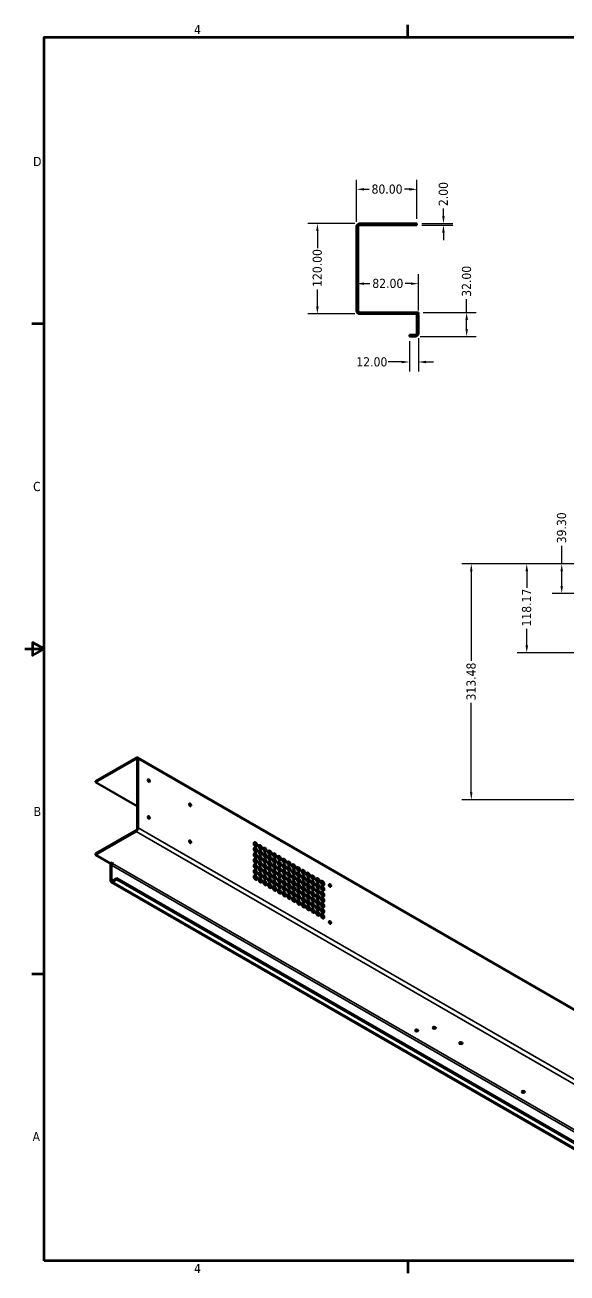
# Model space of a CAD drawing. Header units: millimetres. Extents: x 51 to 2184, y 25 to 1702.
# Drawn here: x 51 to 770, y 35 to 1693 of the extents above; entities that cross this region are included whole.
import ezdxf

# ---------------------------------------------------------------- set-up
doc = ezdxf.new("R2010")
doc.units = ezdxf.units.MM
doc.header["$LTSCALE"] = 4
for name, color, linetype, lineweight in [('Obramowanie (ANSI)', 7, 'Continuous', 70), ('Ukryty (ANSI)', 7, 'Continuous', 35), ('Widoczne (ANSI)', 7, 'Continuous', 50), ('Widoczne wąskie (ANSI)', 7, 'Continuous', 35), ('Wymiar (ANSI)', 7, 'Continuous', 25)]:
    doc.layers.add(name, color=color, linetype=linetype, lineweight=lineweight)
doc.styles.add('Tekst notatki (ANSI)', font='tahoma.ttf')
doc.dimstyles.new('Domyślne - mm (ANSI)', dxfattribs={"dimscale": 4, "dimtxt": 3.048, "dimasz": 2.5, "dimexe": 3.175, "dimexo": 1.6002, "dimgap": 0.8, "dimtad": 0, "dimtoh": 1, "dimrnd": 1e-08, "dimzin": 4, "dimdsep": 46, "dimtxsty": 'Tekst notatki (ANSI)', "dimcen": 0.09, "dimdle": 10, "dimclrd": 256, "dimclre": 256, "dimclrt": 256, "dimadec": 1, "dimazin": 1, "dimtfac": 1, "dimtofl": 0, "dimtmove": 0, "dimatfit": 3, "dimfxl": 1, "dimtolj": 1, "dimtzin": 4, "dimlwd": -1, "dimlwe": -1, "dimarcsym": 0})

# ---------------------------------------------------------------- blocks, each defined once
blk = doc.blocks.new('Ramki Default Border')
at = {"layer": 'Obramowanie (ANSI)'}
for p, q in [((139.7, 419.1), (139.7, 423.16)), ((19.05, 323.85), (14.99, 323.85)), ((19.05, 107.95), (14.99, 107.95)), ((139.7, 12.7), (139.7, 8.64))]:
    blk.add_line(p, q, dxfattribs=at)
at = {"layer": 'Obramowanie (ANSI)', "flags": 128}
for points in [[(19.05, 12.7), (19.05, 419.1), (539.75, 419.1), (539.75, 12.7), (19.05, 12.7)], [(12.7, 215.9), (19.05, 215.9), (15.24, 218.1), (15.24, 213.7), (19.05, 215.9)]]:
    blk.add_lwpolyline(points, dxfattribs=at)
at = {"layer": 'Obramowanie (ANSI)', "char_height": 3.05, "attachment_point": 7, "style": 'Tekst notatki (ANSI)'}
for s, insert in [('4', (68.79, 420.12)), ('D', (15.39, 376.3)), ('C', (15.39, 268.3)), ('B', (15.58, 160.4)), ('A', (15.21, 52.45)), ('4', (68.79, 8.64))]:
    blk.add_mtext(s, dxfattribs=dict(at, insert=insert))
blk = doc.blocks.new('*D5')
at = {"layer": 'Defpoints', "color": 0, "transparency": 16777216}
for p in [(490.9, 1474.3), (570.9, 1428.8), (490.9, 1424.8)]:
    blk.add_point(p, dxfattribs=at)
at = {"layer": 'Wymiar (ANSI)', "transparency": 16777216}
for p, q in [((490.9, 1431.2), (490.9, 1487)), ((570.9, 1435.2), (570.9, 1487)), ((500.9, 1474.3), (507.5, 1474.3)), ((560.9, 1474.3), (554.3, 1474.3))]:
    blk.add_line(p, q, dxfattribs=at)
for points in [[(500.9, 1476), (500.9, 1472.6), (490.9, 1474.3)], [(560.9, 1476), (560.9, 1472.6), (570.9, 1474.3)]]:
    blk.add_solid(points, dxfattribs=at)
at = {"layer": 'Wymiar (ANSI)', "transparency": 16777216, "insert": (510.7, 1480.7), "char_height": 12.19, "attachment_point": 1, "style": 'Tekst notatki (ANSI)'}
blk.add_mtext('\\A1;80.00', dxfattribs=at)
blk = doc.blocks.new('*D6')
at = {"layer": 'Defpoints', "color": 0, "transparency": 16777216}
for p in [(494.9, 1428.8), (438.8, 1308.8), (494.9, 1308.8)]:
    blk.add_point(p, dxfattribs=at)
at = {"layer": 'Wymiar (ANSI)', "transparency": 16777216}
for p, q in [((488.5, 1428.8), (426.1, 1428.8)), ((438.8, 1418.8), (438.8, 1396.1)), ((438.8, 1318.8), (438.8, 1341.4)), ((488.5, 1308.8), (426.1, 1308.8))]:
    blk.add_line(p, q, dxfattribs=at)
for points in [[(437.2, 1418.8), (440.5, 1418.8), (438.8, 1428.8)], [(437.2, 1318.8), (440.5, 1318.8), (438.8, 1308.8)]]:
    blk.add_solid(points, dxfattribs=at)
at = {"layer": 'Wymiar (ANSI)', "transparency": 16777216, "insert": (432.5, 1344.6), "char_height": 12.19, "attachment_point": 1, "rotation": 90, "style": 'Tekst notatki (ANSI)'}
blk.add_mtext('\\A1;120.00', dxfattribs=at)
blk = doc.blocks.new('*D7')
at = {"layer": 'Defpoints', "color": 0, "transparency": 16777216}
for p in [(490.9, 1349), (572.9, 1349), (572.9, 1306.8)]:
    blk.add_point(p, dxfattribs=at)
at = {"layer": 'Wymiar (ANSI)', "transparency": 16777216}
for p, q in [((572.9, 1313.2), (572.9, 1361.7)), ((500.9, 1349), (508.5, 1349)), ((562.9, 1349), (555.3, 1349))]:
    blk.add_line(p, q, dxfattribs=at)
for points in [[(500.9, 1350.6), (500.9, 1347.3), (490.9, 1349)], [(562.9, 1350.6), (562.9, 1347.3), (572.9, 1349)]]:
    blk.add_solid(points, dxfattribs=at)
at = {"layer": 'Wymiar (ANSI)', "transparency": 16777216, "insert": (511.7, 1355.4), "char_height": 12.19, "attachment_point": 1, "style": 'Tekst notatki (ANSI)'}
blk.add_mtext('\\A1;82.00', dxfattribs=at)
blk = doc.blocks.new('*D8')
at = {"layer": 'Defpoints', "color": 0, "transparency": 16777216}
for p in [(572.9, 1310.8), (568.9, 1278.8), (636.9, 1278.8)]:
    blk.add_point(p, dxfattribs=at)
at = {"layer": 'Wymiar (ANSI)', "transparency": 16777216}
for p, q in [((636.9, 1310.8), (636.9, 1328.3)), ((579.3, 1310.8), (649.6, 1310.8)), ((636.9, 1288.8), (636.9, 1300.8)), ((575.3, 1278.8), (649.6, 1278.8))]:
    blk.add_line(p, q, dxfattribs=at)
for points in [[(635.3, 1300.8), (638.6, 1300.8), (636.9, 1310.8)], [(635.3, 1288.8), (638.6, 1288.8), (636.9, 1278.8)]]:
    blk.add_solid(points, dxfattribs=at)
at = {"layer": 'Wymiar (ANSI)', "transparency": 16777216, "insert": (630.6, 1331.5), "char_height": 12.19, "attachment_point": 1, "rotation": 90, "style": 'Tekst notatki (ANSI)'}
blk.add_mtext('\\A1;32.00', dxfattribs=at)
blk = doc.blocks.new('*D9')
at = {"layer": 'Defpoints', "color": 0, "transparency": 16777216}
for p in [(560.9, 1278.8), (572.9, 1282.8), (572.9, 1244.9)]:
    blk.add_point(p, dxfattribs=at)
at = {"layer": 'Wymiar (ANSI)', "transparency": 16777216}
for p, q in [((560.9, 1272.4), (560.9, 1232.2)), ((572.9, 1276.4), (572.9, 1232.2)), ((550.9, 1244.9), (532.8, 1244.9)), ((582.9, 1244.9), (592.9, 1244.9))]:
    blk.add_line(p, q, dxfattribs=at)
for points in [[(550.9, 1246.5), (550.9, 1243.2), (560.9, 1244.9)], [(582.9, 1246.5), (582.9, 1243.2), (572.9, 1244.9)]]:
    blk.add_solid(points, dxfattribs=at)
at = {"layer": 'Wymiar (ANSI)', "transparency": 16777216, "insert": (490.5, 1251.2), "char_height": 12.19, "attachment_point": 1, "style": 'Tekst notatki (ANSI)'}
blk.add_mtext('\\A1;12.00', dxfattribs=at)
blk = doc.blocks.new('*D10')
at = {"layer": 'Defpoints', "color": 0, "transparency": 16777216}
for p in [(570.9, 1428.8), (570.9, 1426.8), (606.1, 1428.8)]:
    blk.add_point(p, dxfattribs=at)
at = {"layer": 'Wymiar (ANSI)', "transparency": 16777216}
for p, q in [((606.1, 1438.8), (606.1, 1448.8)), ((577.3, 1428.8), (618.8, 1428.8)), ((577.3, 1426.8), (618.8, 1426.8)), ((606.1, 1416.8), (606.1, 1406.8))]:
    blk.add_line(p, q, dxfattribs=at)
for points in [[(604.4, 1438.8), (607.8, 1438.8), (606.1, 1428.8)], [(604.4, 1416.8), (607.8, 1416.8), (606.1, 1426.8)]]:
    blk.add_solid(points, dxfattribs=at)
at = {"layer": 'Wymiar (ANSI)', "transparency": 16777216, "insert": (599.8, 1452), "char_height": 12.19, "attachment_point": 1, "rotation": 90, "style": 'Tekst notatki (ANSI)'}
blk.add_mtext('\\A1;2.00', dxfattribs=at)
blk = doc.blocks.new('*D12')
at = {"layer": 'Defpoints', "color": 0, "transparency": 16777216}
for p in [(643.1, 976.7), (899.1, 976.7), (869.1, 663.2)]:
    blk.add_point(p, dxfattribs=at)
at = {"layer": 'Wymiar (ANSI)', "transparency": 16777216}
for p, q in [((892.7, 976.7), (630.4, 976.7)), ((643.1, 966.7), (643.1, 847.9)), ((643.1, 673.2), (643.1, 792)), ((862.7, 663.2), (630.4, 663.2))]:
    blk.add_line(p, q, dxfattribs=at)
for points in [[(641.4, 966.7), (644.7, 966.7), (643.1, 976.7)], [(641.4, 673.2), (644.7, 673.2), (643.1, 663.2)]]:
    blk.add_solid(points, dxfattribs=at)
at = {"layer": 'Wymiar (ANSI)', "transparency": 16777216, "insert": (636.7, 795.2), "char_height": 12.19, "attachment_point": 1, "rotation": 90, "style": 'Tekst notatki (ANSI)'}
blk.add_mtext('\\A1;313.48', dxfattribs=at)
blk = doc.blocks.new('*D15')
at = {"layer": 'Defpoints', "color": 0, "transparency": 16777216}
for p in [(763.1, 976.7), (899.1, 976.7), (899.1, 937.4)]:
    blk.add_point(p, dxfattribs=at)
at = {"layer": 'Wymiar (ANSI)', "transparency": 16777216}
for p, q in [((763.1, 976.7), (763.1, 1000.8)), ((892.7, 976.7), (750.4, 976.7)), ((763.1, 947.4), (763.1, 966.7)), ((892.7, 937.4), (750.4, 937.4))]:
    blk.add_line(p, q, dxfattribs=at)
for points in [[(761.4, 966.7), (764.7, 966.7), (763.1, 976.7)], [(761.4, 947.4), (764.7, 947.4), (763.1, 937.4)]]:
    blk.add_solid(points, dxfattribs=at)
at = {"layer": 'Wymiar (ANSI)', "transparency": 16777216, "insert": (756.7, 1004), "char_height": 12.19, "attachment_point": 1, "rotation": 90, "style": 'Tekst notatki (ANSI)'}
blk.add_mtext('\\A1;39.30', dxfattribs=at)
blk = doc.blocks.new('*D16')
at = {"layer": 'Defpoints', "color": 0, "transparency": 16777216}
for p in [(716.7, 976.7), (899.1, 976.7), (869.1, 858.5)]:
    blk.add_point(p, dxfattribs=at)
at = {"layer": 'Wymiar (ANSI)', "transparency": 16777216}
for p, q in [((892.7, 976.7), (704, 976.7)), ((716.7, 966.7), (716.7, 945)), ((716.7, 868.5), (716.7, 890.2)), ((862.7, 858.5), (704, 858.5))]:
    blk.add_line(p, q, dxfattribs=at)
for points in [[(715, 966.7), (718.4, 966.7), (716.7, 976.7)], [(715, 868.5), (718.4, 868.5), (716.7, 858.5)]]:
    blk.add_solid(points, dxfattribs=at)
at = {"layer": 'Wymiar (ANSI)', "transparency": 16777216, "insert": (710.3, 893.4), "char_height": 12.19, "attachment_point": 1, "rotation": 90, "style": 'Tekst notatki (ANSI)'}
blk.add_mtext('\\A1;118.17', dxfattribs=at)

msp = doc.modelspace()

# ---------------------------------------------------------------- linework, layer by layer
at = {"layer": 'Ukryty (ANSI)'}
for p, q in [((533.171, 1426.767), (533.171, 1428.767)), ((538.671, 1426.767), (538.671, 1428.767)), ((492.921, 1401.467), (490.921, 1401.467)), ((492.921, 1400.817), (490.921, 1400.817)), ((492.921, 1399.017), (490.921, 1399.017)), ((492.921, 1397.367), (490.921, 1397.367)), ((492.921, 1396.717), (490.921, 1396.717)), ((492.921, 1392.517), (490.921, 1392.517)), ((492.921, 1390.017), (490.921, 1390.017)), ((492.921, 1383.517), (490.921, 1383.517)), ((492.921, 1381.017), (490.921, 1381.017)), ((492.921, 1374.517), (490.921, 1374.517)), ((492.921, 1372.017), (490.921, 1372.017)), ((492.921, 1365.517), (490.921, 1365.517)), ((492.921, 1363.017), (490.921, 1363.017)), ((492.921, 1356.517), (490.921, 1356.517)), ((492.921, 1354.017), (490.921, 1354.017)), ((492.921, 1347.517), (490.921, 1347.517)), ((492.921, 1345.017), (490.921, 1345.017)), ((492.921, 1341.467), (490.921, 1341.467)), ((492.921, 1340.817), (490.921, 1340.817)), ((492.921, 1338.517), (490.921, 1338.517)), ((492.921, 1337.367), (490.921, 1337.367)), ((492.921, 1336.717), (490.921, 1336.717)), ((532.171, 1310.767), (532.171, 1308.767)), ((536.671, 1310.767), (536.671, 1308.767)), ((553.271, 1310.767), (553.271, 1308.767)), ((557.571, 1310.767), (557.571, 1308.767)), ((567.921, 1308.767), (567.921, 1310.767)), ((570.921, 1310.767), (570.921, 1308.767))]:
    msp.add_line(p, q, dxfattribs=at)
msp.add_arc((568.921, 1306.767), 4, 30, 90, dxfattribs=at)
at = {"layer": 'Widoczne (ANSI)'}
for p, q in [((494.921, 1428.767), (570.921, 1428.767)), ((494.921, 1426.767), (570.921, 1426.767)), ((570.921, 1428.767), (570.921, 1426.767)), ((490.921, 1424.767), (490.921, 1312.767)), ((492.921, 1424.767), (492.921, 1312.767)), ((572.921, 1310.767), (494.921, 1310.767)), ((572.921, 1308.767), (572.921, 1310.767)), ((572.921, 1308.767), (494.921, 1308.767)), ((570.921, 1306.767), (570.921, 1282.767)), ((572.921, 1282.767), (572.921, 1306.767)), ((568.921, 1280.767), (560.921, 1280.767)), ((560.921, 1278.767), (560.921, 1280.767)), ((568.921, 1278.767), (560.921, 1278.767)), ((144.512, 688.113), (198.252, 719.14)), ((144.512, 686.48), (198.252, 717.507)), ((199.666, 625.243), (199.666, 716.69)), ((995.04, 260.467), (200.252, 719.338)), ((201.08, 626.059), (201.08, 717.507)), ((144.512, 688.113), (144.512, 686.48)), ((199.666, 654.636), (144.512, 686.48)), ((198.252, 622.793), (144.512, 591.766)), ((198.252, 621.16), (144.512, 590.133)), ((144.512, 590.133), (144.512, 591.766)), ((144.512, 590.133), (164.311, 578.702)), ((164.311, 578.702), (166.432, 579.927)), ((164.311, 575.436), (164.311, 555.84)), ((165.725, 556.657), (165.725, 576.253)), ((166.432, 579.927), (167.846, 579.11)), ((167.846, 579.11), (167.139, 578.702)), ((926.693, 114.326), (165.139, 554.009)), ((172.796, 559.106), (167.139, 555.84)), ((172.796, 557.473), (167.139, 554.207)), ((172.796, 557.473), (172.796, 559.106)), ((934.35, 119.423), (172.796, 559.106)), ((934.35, 117.79), (172.796, 557.473))]:
    msp.add_line(p, q, dxfattribs=at)
for centre, radius, start, end in [((494.921, 1424.767), 4, 90, 180), ((494.921, 1424.767), 2, 90, 180), ((494.921, 1312.767), 4, 180, 270), ((494.921, 1312.767), 2, 180, 270), ((568.921, 1306.767), 2, 0, 90), ((568.921, 1306.767), 4, 0, 30), ((568.921, 1282.767), 4, 270, 0), ((568.921, 1282.767), 2, 270, 0)]:
    msp.add_arc(centre, radius, start, end, dxfattribs=at)
for centre, major_axis, start_param, end_param in [((198.252, 715.874), (2, 3.464), 5.49778714, 7.06858347), ((198.252, 715.874), (1, 1.732), 5.49778714, 7.06858347), ((213.808, 687.827), (-1.025, 1.775), 3.90288868, 5.52188928), ((268.609, 655.657), (-1.025, 1.775), 3.90288868, 5.52188928), ((213.808, 638.837), (-1.025, 1.775), 3.90288868, 5.52188928), ((198.252, 624.426), (-2, -3.464), 0.78539816, 2.35619449), ((198.252, 624.426), (-1, -1.732), 0.78539816, 2.35619449), ((268.609, 606.667), (-1.025, 1.775), 3.90288868, 5.52188928), ((355.229, 603.197), (-1.625, 2.815), 3.59178934, 5.83298862), ((355.229, 595.849), (-1.625, 2.815), 3.59178934, 5.83298862), ((361.593, 599.523), (-1.625, 2.815), 3.59178934, 5.83298862), ((367.957, 595.849), (-1.625, 2.815), 3.59178934, 5.83298862), ((355.229, 588.5), (-1.625, 2.815), 3.59178934, 5.83298862), ((355.229, 581.152), (-1.625, 2.815), 3.59178934, 5.83298862), ((361.593, 592.174), (-1.625, 2.815), 3.59178934, 5.83298862), ((361.593, 584.826), (-1.625, 2.815), 3.59178934, 5.83298862), ((361.593, 577.477), (-1.625, 2.815), 3.59178934, 5.83298862), ((367.957, 588.5), (-1.625, 2.815), 3.59178934, 5.83298862), ((367.957, 581.152), (-1.625, 2.815), 3.59178934, 5.83298862), ((374.321, 592.174), (-1.625, 2.815), 3.59178934, 5.83298862), ((374.321, 584.826), (-1.625, 2.815), 3.59178934, 5.83298862), ((374.321, 577.477), (-1.625, 2.815), 3.59178934, 5.83298862), ((380.685, 588.5), (-1.625, 2.815), 3.59178934, 5.83298862), ((380.685, 581.152), (-1.625, 2.815), 3.59178934, 5.83298862), ((387.049, 584.826), (-1.625, 2.815), 3.59178934, 5.83298862), ((387.049, 577.477), (-1.625, 2.815), 3.59178934, 5.83298862), ((393.413, 581.152), (-1.625, 2.815), 3.59178934, 5.83298862), ((399.777, 577.477), (-1.625, 2.815), 3.59178934, 5.83298862), ((167.139, 577.069), (-2, -3.464), 4.15339911, 5.49778714), ((167.139, 577.069), (-1, -1.732), 3.92699082, 5.49778714), ((355.229, 573.803), (-1.625, 2.815), 3.59178934, 5.83298862), ((355.229, 566.455), (-1.625, 2.815), 3.59178934, 5.83298862), ((361.593, 570.129), (-1.625, 2.815), 3.59178934, 5.83298862), ((361.593, 562.781), (-1.625, 2.815), 3.59178934, 5.83298862), ((367.957, 573.803), (-1.625, 2.815), 3.59178934, 5.83298862), ((367.957, 566.455), (-1.625, 2.815), 3.59178934, 5.83298862), ((374.321, 570.129), (-1.625, 2.815), 3.59178934, 5.83298862), ((374.321, 562.781), (-1.625, 2.815), 3.59178934, 5.83298862), ((380.685, 573.803), (-1.625, 2.815), 3.59178934, 5.83298862), ((380.685, 566.455), (-1.625, 2.815), 3.59178934, 5.83298862), ((387.049, 570.129), (-1.625, 2.815), 3.59178934, 5.83298862), ((387.049, 562.781), (-1.625, 2.815), 3.59178934, 5.83298862), ((393.413, 573.803), (-1.625, 2.815), 3.59178934, 5.83298862), ((393.413, 566.455), (-1.625, 2.815), 3.59178934, 5.83298862), ((399.777, 570.129), (-1.625, 2.815), 3.59178934, 5.83298862), ((399.777, 562.781), (-1.625, 2.815), 3.59178934, 5.83298862), ((406.141, 573.803), (-1.625, 2.815), 3.59178934, 5.83298862), ((406.141, 566.455), (-1.625, 2.815), 3.59178934, 5.83298862), ((412.505, 570.129), (-1.625, 2.815), 3.59178934, 5.83298862), ((412.505, 562.781), (-1.625, 2.815), 3.59178934, 5.83298862), ((418.869, 566.455), (-1.625, 2.815), 3.59178934, 5.83298862), ((425.233, 562.781), (-1.625, 2.815), 3.59178934, 5.83298862), ((167.139, 557.473), (-2, -3.464), 5.49778714, 7.06858347), ((167.139, 557.473), (-1, -1.732), 5.49778714, 7.06858347), ((355.229, 559.106), (-1.625, 2.815), 3.59178934, 5.83298862), ((361.593, 555.432), (-1.625, 2.815), 3.59178934, 5.83298862), ((367.957, 559.106), (-1.625, 2.815), 3.59178934, 5.83298862), ((367.957, 551.758), (-1.625, 2.815), 3.59178934, 5.83298862), ((374.321, 555.432), (-1.625, 2.815), 3.59178934, 5.83298862), ((374.321, 548.084), (-1.625, 2.815), 3.59178934, 5.83298862), ((380.685, 559.106), (-1.625, 2.815), 3.59178934, 5.83298862), ((380.685, 551.758), (-1.625, 2.815), 3.59178934, 5.83298862), ((380.685, 544.409), (-1.625, 2.815), 3.59178934, 5.83298862), ((387.049, 555.432), (-1.625, 2.815), 3.59178934, 5.83298862), ((387.049, 548.084), (-1.625, 2.815), 3.59178934, 5.83298862), ((393.413, 559.106), (-1.625, 2.815), 3.59178934, 5.83298862), ((393.413, 551.758), (-1.625, 2.815), 3.59178934, 5.83298862), ((393.413, 544.409), (-1.625, 2.815), 3.59178934, 5.83298862), ((399.777, 555.432), (-1.625, 2.815), 3.59178934, 5.83298862), ((399.777, 548.084), (-1.625, 2.815), 3.59178934, 5.83298862), ((406.141, 559.106), (-1.625, 2.815), 3.59178934, 5.83298862), ((406.141, 551.758), (-1.625, 2.815), 3.59178934, 5.83298862), ((406.141, 544.409), (-1.625, 2.815), 3.59178934, 5.83298862), ((412.505, 555.432), (-1.625, 2.815), 3.59178934, 5.83298862), ((412.505, 548.084), (-1.625, 2.815), 3.59178934, 5.83298862), ((418.869, 559.106), (-1.625, 2.815), 3.59178934, 5.83298862), ((418.869, 551.758), (-1.625, 2.815), 3.59178934, 5.83298862), ((418.869, 544.409), (-1.625, 2.815), 3.59178934, 5.83298862), ((425.233, 555.432), (-1.625, 2.815), 3.59178934, 5.83298862), ((425.233, 548.084), (-1.625, 2.815), 3.59178934, 5.83298862), ((431.597, 559.106), (-1.625, 2.815), 3.59178934, 5.83298862), ((431.597, 551.758), (-1.625, 2.815), 3.59178934, 5.83298862), ((431.597, 544.409), (-1.625, 2.815), 3.59178934, 5.83298862), ((437.961, 555.432), (-1.625, 2.815), 3.59178934, 5.83298862), ((437.961, 548.084), (-1.625, 2.815), 3.59178934, 5.83298862), ((444.325, 551.758), (-1.625, 2.815), 3.59178934, 5.83298862), ((444.325, 544.409), (-1.625, 2.815), 3.59178934, 5.83298862), ((454.224, 548.492), (-1.025, 1.775), 3.90288868, 5.52188928), ((387.049, 540.735), (-1.625, 2.815), 3.59178934, 5.83298862), ((393.413, 537.061), (-1.625, 2.815), 3.59178934, 5.83298862), ((399.777, 540.735), (-1.625, 2.815), 3.59178934, 5.83298862), ((399.777, 533.387), (-1.625, 2.815), 3.59178934, 5.83298862), ((406.141, 537.061), (-1.625, 2.815), 3.59178934, 5.83298862), ((406.141, 529.712), (-1.625, 2.815), 3.59178934, 5.83298862), ((412.505, 540.735), (-1.625, 2.815), 3.59178934, 5.83298862), ((412.505, 533.387), (-1.625, 2.815), 3.59178934, 5.83298862), ((418.869, 537.061), (-1.625, 2.815), 3.59178934, 5.83298862), ((418.869, 529.712), (-1.625, 2.815), 3.59178934, 5.83298862), ((425.233, 540.735), (-1.625, 2.815), 3.59178934, 5.83298862), ((425.233, 533.387), (-1.625, 2.815), 3.59178934, 5.83298862), ((431.597, 537.061), (-1.625, 2.815), 3.59178934, 5.83298862), ((431.597, 529.712), (-1.625, 2.815), 3.59178934, 5.83298862), ((437.961, 540.735), (-1.625, 2.815), 3.59178934, 5.83298862), ((437.961, 533.387), (-1.625, 2.815), 3.59178934, 5.83298862), ((444.325, 537.061), (-1.625, 2.815), 3.59178934, 5.83298862), ((444.325, 529.712), (-1.625, 2.815), 3.59178934, 5.83298862), ((412.505, 526.038), (-1.625, 2.815), 3.59178934, 5.83298862), ((418.869, 522.364), (-1.625, 2.815), 3.59178934, 5.83298862), ((425.233, 526.038), (-1.625, 2.815), 3.59178934, 5.83298862), ((425.233, 518.69), (-1.625, 2.815), 3.59178934, 5.83298862), ((431.597, 522.364), (-1.625, 2.815), 3.59178934, 5.83298862), ((431.597, 515.016), (-1.625, 2.815), 3.59178934, 5.83298862), ((437.961, 526.038), (-1.625, 2.815), 3.59178934, 5.83298862), ((437.961, 518.69), (-1.625, 2.815), 3.59178934, 5.83298862), ((437.961, 511.341), (-1.625, 2.815), 3.59178934, 5.83298862), ((444.325, 522.364), (-1.625, 2.815), 3.59178934, 5.83298862), ((444.325, 515.016), (-1.625, 2.815), 3.59178934, 5.83298862), ((444.325, 507.667), (-1.625, 2.815), 3.59178934, 5.83298862), ((454.224, 499.502), (-1.025, 1.775), 3.90288868, 5.52188928), ((570.543, 358.452), (2.15, 0), 3.85945192, 5.56532604), ((593.878, 362.127), (2.25, 0), 3.82126647, 5.60351149), ((629.233, 341.714), (2.25, 0), 3.82126647, 5.60351149), ((711.965, 276.803), (2.15, 0), 3.85945192, 5.56532604)]:
    msp.add_ellipse(centre, major_axis=major_axis, ratio=0.57735027, start_param=start_param, end_param=end_param, dxfattribs=at)
for centre, major_axis in [((215.222, 688.644), (1.025, -1.775)), ((270.023, 656.474), (1.025, -1.775)), ((215.222, 639.654), (1.025, -1.775)), ((270.023, 607.484), (1.025, -1.775)), ((356.644, 604.014), (1.625, -2.815)), ((356.644, 596.665), (1.625, -2.815)), ((363.008, 600.339), (1.625, -2.815)), ((369.372, 596.665), (1.625, -2.815)), ((356.644, 589.317), (1.625, -2.815)), ((356.644, 581.968), (1.625, -2.815)), ((363.008, 592.991), (1.625, -2.815)), ((363.008, 585.642), (1.625, -2.815)), ((363.008, 578.294), (1.625, -2.815)), ((369.372, 589.317), (1.625, -2.815)), ((369.372, 581.968), (1.625, -2.815)), ((375.736, 592.991), (1.625, -2.815)), ((375.736, 585.642), (1.625, -2.815)), ((375.736, 578.294), (1.625, -2.815)), ((382.099, 589.317), (1.625, -2.815)), ((382.099, 581.968), (1.625, -2.815)), ((388.463, 585.642), (1.625, -2.815)), ((388.463, 578.294), (1.625, -2.815)), ((394.827, 581.968), (1.625, -2.815)), ((401.191, 578.294), (1.625, -2.815)), ((356.644, 574.62), (1.625, -2.815)), ((356.644, 567.271), (1.625, -2.815)), ((363.008, 570.946), (1.625, -2.815)), ((363.008, 563.597), (1.625, -2.815)), ((369.372, 574.62), (1.625, -2.815)), ((369.372, 567.271), (1.625, -2.815)), ((375.736, 570.946), (1.625, -2.815)), ((375.736, 563.597), (1.625, -2.815)), ((382.099, 574.62), (1.625, -2.815)), ((382.099, 567.271), (1.625, -2.815)), ((388.463, 570.946), (1.625, -2.815)), ((388.463, 563.597), (1.625, -2.815)), ((394.827, 574.62), (1.625, -2.815)), ((394.827, 567.271), (1.625, -2.815)), ((401.191, 570.946), (1.625, -2.815)), ((401.191, 563.597), (1.625, -2.815)), ((407.555, 574.62), (1.625, -2.815)), ((407.555, 567.271), (1.625, -2.815)), ((413.919, 570.946), (1.625, -2.815)), ((413.919, 563.597), (1.625, -2.815)), ((420.283, 567.271), (1.625, -2.815)), ((426.647, 563.597), (1.625, -2.815)), ((356.644, 559.923), (1.625, -2.815)), ((363.008, 556.249), (1.625, -2.815)), ((369.372, 559.923), (1.625, -2.815)), ((369.372, 552.574), (1.625, -2.815)), ((375.736, 556.249), (1.625, -2.815)), ((375.736, 548.9), (1.625, -2.815)), ((382.099, 559.923), (1.625, -2.815)), ((382.099, 552.574), (1.625, -2.815)), ((382.099, 545.226), (1.625, -2.815)), ((388.463, 556.249), (1.625, -2.815)), ((388.463, 548.9), (1.625, -2.815)), ((394.827, 559.923), (1.625, -2.815)), ((394.827, 552.574), (1.625, -2.815)), ((394.827, 545.226), (1.625, -2.815)), ((401.191, 556.249), (1.625, -2.815)), ((401.191, 548.9), (1.625, -2.815)), ((407.555, 559.923), (1.625, -2.815)), ((407.555, 552.574), (1.625, -2.815)), ((407.555, 545.226), (1.625, -2.815)), ((413.919, 556.249), (1.625, -2.815)), ((413.919, 548.9), (1.625, -2.815)), ((420.283, 559.923), (1.625, -2.815)), ((420.283, 552.574), (1.625, -2.815)), ((420.283, 545.226), (1.625, -2.815)), ((426.647, 556.249), (1.625, -2.815)), ((426.647, 548.9), (1.625, -2.815)), ((433.011, 559.923), (1.625, -2.815)), ((433.011, 552.574), (1.625, -2.815)), ((433.011, 545.226), (1.625, -2.815)), ((439.375, 556.249), (1.625, -2.815)), ((439.375, 548.9), (1.625, -2.815)), ((445.739, 552.574), (1.625, -2.815)), ((445.739, 545.226), (1.625, -2.815)), ((455.639, 549.308), (1.025, -1.775)), ((388.463, 541.552), (1.625, -2.815)), ((394.827, 537.877), (1.625, -2.815)), ((401.191, 541.552), (1.625, -2.815)), ((401.191, 534.203), (1.625, -2.815)), ((407.555, 537.877), (1.625, -2.815)), ((407.555, 530.529), (1.625, -2.815)), ((413.919, 541.552), (1.625, -2.815)), ((413.919, 534.203), (1.625, -2.815)), ((420.283, 537.877), (1.625, -2.815)), ((420.283, 530.529), (1.625, -2.815)), ((426.647, 541.552), (1.625, -2.815)), ((426.647, 534.203), (1.625, -2.815)), ((433.011, 537.877), (1.625, -2.815)), ((433.011, 530.529), (1.625, -2.815)), ((439.375, 541.552), (1.625, -2.815)), ((439.375, 534.203), (1.625, -2.815)), ((445.739, 537.877), (1.625, -2.815)), ((445.739, 530.529), (1.625, -2.815)), ((413.919, 526.855), (1.625, -2.815)), ((420.283, 523.18), (1.625, -2.815)), ((426.647, 526.855), (1.625, -2.815)), ((426.647, 519.506), (1.625, -2.815)), ((433.011, 523.18), (1.625, -2.815)), ((433.011, 515.832), (1.625, -2.815)), ((439.375, 526.855), (1.625, -2.815)), ((439.375, 519.506), (1.625, -2.815)), ((439.375, 512.158), (1.625, -2.815)), ((445.739, 523.18), (1.625, -2.815)), ((445.739, 515.832), (1.625, -2.815)), ((445.739, 508.484), (1.625, -2.815)), ((455.639, 500.319), (1.025, -1.775)), ((570.543, 356.819), (-2.15, 0)), ((593.878, 360.494), (-2.25, 0)), ((629.233, 340.081), (-2.25, 0)), ((711.965, 275.17), (-2.15, 0))]:
    msp.add_ellipse(centre, major_axis=major_axis, ratio=0.57735027, dxfattribs=at)
at = {"layer": 'Widoczne wąskie (ANSI)'}
for p, q in [((199.666, 716.69), (198.252, 717.507)), ((995.868, 258.636), (201.08, 717.507)), ((993.04, 162.289), (198.252, 621.16)), ((201.08, 626.059), (995.868, 167.188)), ((927.279, 136.569), (165.725, 576.253)), ((167.139, 578.702), (928.693, 139.019)), ((165.725, 556.657), (167.139, 555.84)), ((167.139, 554.207), (928.693, 114.524))]:
    msp.add_line(p, q, dxfattribs=at)

# ---------------------------------------------------------------- block references
at = {"xscale": 4, "yscale": 4, "zscale": 4}
msp.add_blockref('Ramki Default Border', (0, 0), dxfattribs=at)

# ---------------------------------------------------------------- dimensions: what is measured, and where the dimension line sits
at = {"layer": 'Wymiar (ANSI)'}
for base, p1, p2, angle, override, picture, middle in [((490.921, 1474.306), (570.921, 1428.767), (490.921, 1424.767), 180, {"dimgap": 0.8, "dimtoh": 0, "dimdec": 2, "dimtol": 0, "dimlim": 0, "dimtp": 0, "dimtm": 0, "dimtdec": 2, "dimatfit": 1}, '*D5', (530.921, 1474.306)), ((606.106, 1428.767), (570.921, 1426.767), (570.921, 1428.767), 270, {"dimgap": 0.8, "dimtoh": 0, "dimdec": 2, "dimtol": 0, "dimlim": 0, "dimtp": 0, "dimtm": 0, "dimtdec": 2, "dimatfit": 1}, '*D10', (606.106, 1467.451)), ((438.844, 1308.767), (494.921, 1428.767), (494.921, 1308.767), 270, {"dimgap": 0.8, "dimtoh": 0, "dimdec": 2, "dimtol": 0, "dimlim": 0, "dimtp": 0, "dimtm": 0, "dimtdec": 2, "dimatfit": 1}, '*D6', (438.844, 1368.767)), ((572.921, 1348.978), (490.921, 1348.978), (572.921, 1306.767), 180, {"dimgap": 0.8, "dimtoh": 0, "dimdec": 2, "dimse1": 1, "dimtol": 0, "dimlim": 0, "dimtp": 0, "dimtm": 0, "dimtdec": 2, "dimatfit": 1}, '*D7', (531.921, 1348.978)), ((636.921, 1278.767), (572.921, 1310.767), (568.921, 1278.767), 90, {"dimgap": 0.8, "dimtoh": 0, "dimdec": 2, "dimtol": 0, "dimlim": 0, "dimtp": 0, "dimtm": 0, "dimtdec": 2, "dimatfit": 2}, '*D8', (636.921, 1351.623)), ((763.078, 976.671), (899.078, 937.367), (899.078, 976.671), 90, {"dimgap": 0.8, "dimtoh": 0, "dimdec": 2, "dimtol": 0, "dimlim": 0, "dimtp": 0, "dimtm": 0, "dimtdec": 2, "dimatfit": 2}, '*D15', (763.078, 1024.103)), ((643.078, 976.671), (869.078, 663.193), (899.078, 976.671), 90, {"dimgap": 0.8, "dimtoh": 0, "dimdec": 2, "dimtol": 0, "dimlim": 0, "dimtp": 0, "dimtm": 0, "dimtdec": 2, "dimatfit": 1}, '*D12', (643.078, 819.932)), ((716.715, 976.671), (869.078, 858.498), (899.078, 976.671), 270, {"dimgap": 0.8, "dimtoh": 0, "dimdec": 2, "dimtol": 0, "dimlim": 0, "dimtp": 0, "dimtm": 0, "dimtdec": 2, "dimatfit": 1}, '*D16', (716.715, 917.584))]:
    dim = msp.add_linear_dim(base=base, p1=p1, p2=p2, angle=angle, dimstyle='Domyślne - mm (ANSI)', override=override, dxfattribs=at)
    dim.commit()
    dim.dimension.update_dxf_attribs({"geometry": picture, "text_midpoint": middle, "dimtype": 160})
dim = msp.add_linear_dim(base=(572.921, 1244.878), p1=(560.921, 1278.767), p2=(572.921, 1282.767), dimstyle='Domyślne - mm (ANSI)', override={"dimgap": 0.8, "dimtoh": 0, "dimdec": 2, "dimtol": 0, "dimlim": 0, "dimtp": 0, "dimtm": 0, "dimtdec": 2, "dimatfit": 1}, dxfattribs=at)
dim.commit()
dim.dimension.update_dxf_attribs({"geometry": '*D9', "text_midpoint": (510.065, 1244.878), "dimtype": 160})

doc.saveas('drawing.dxf')
